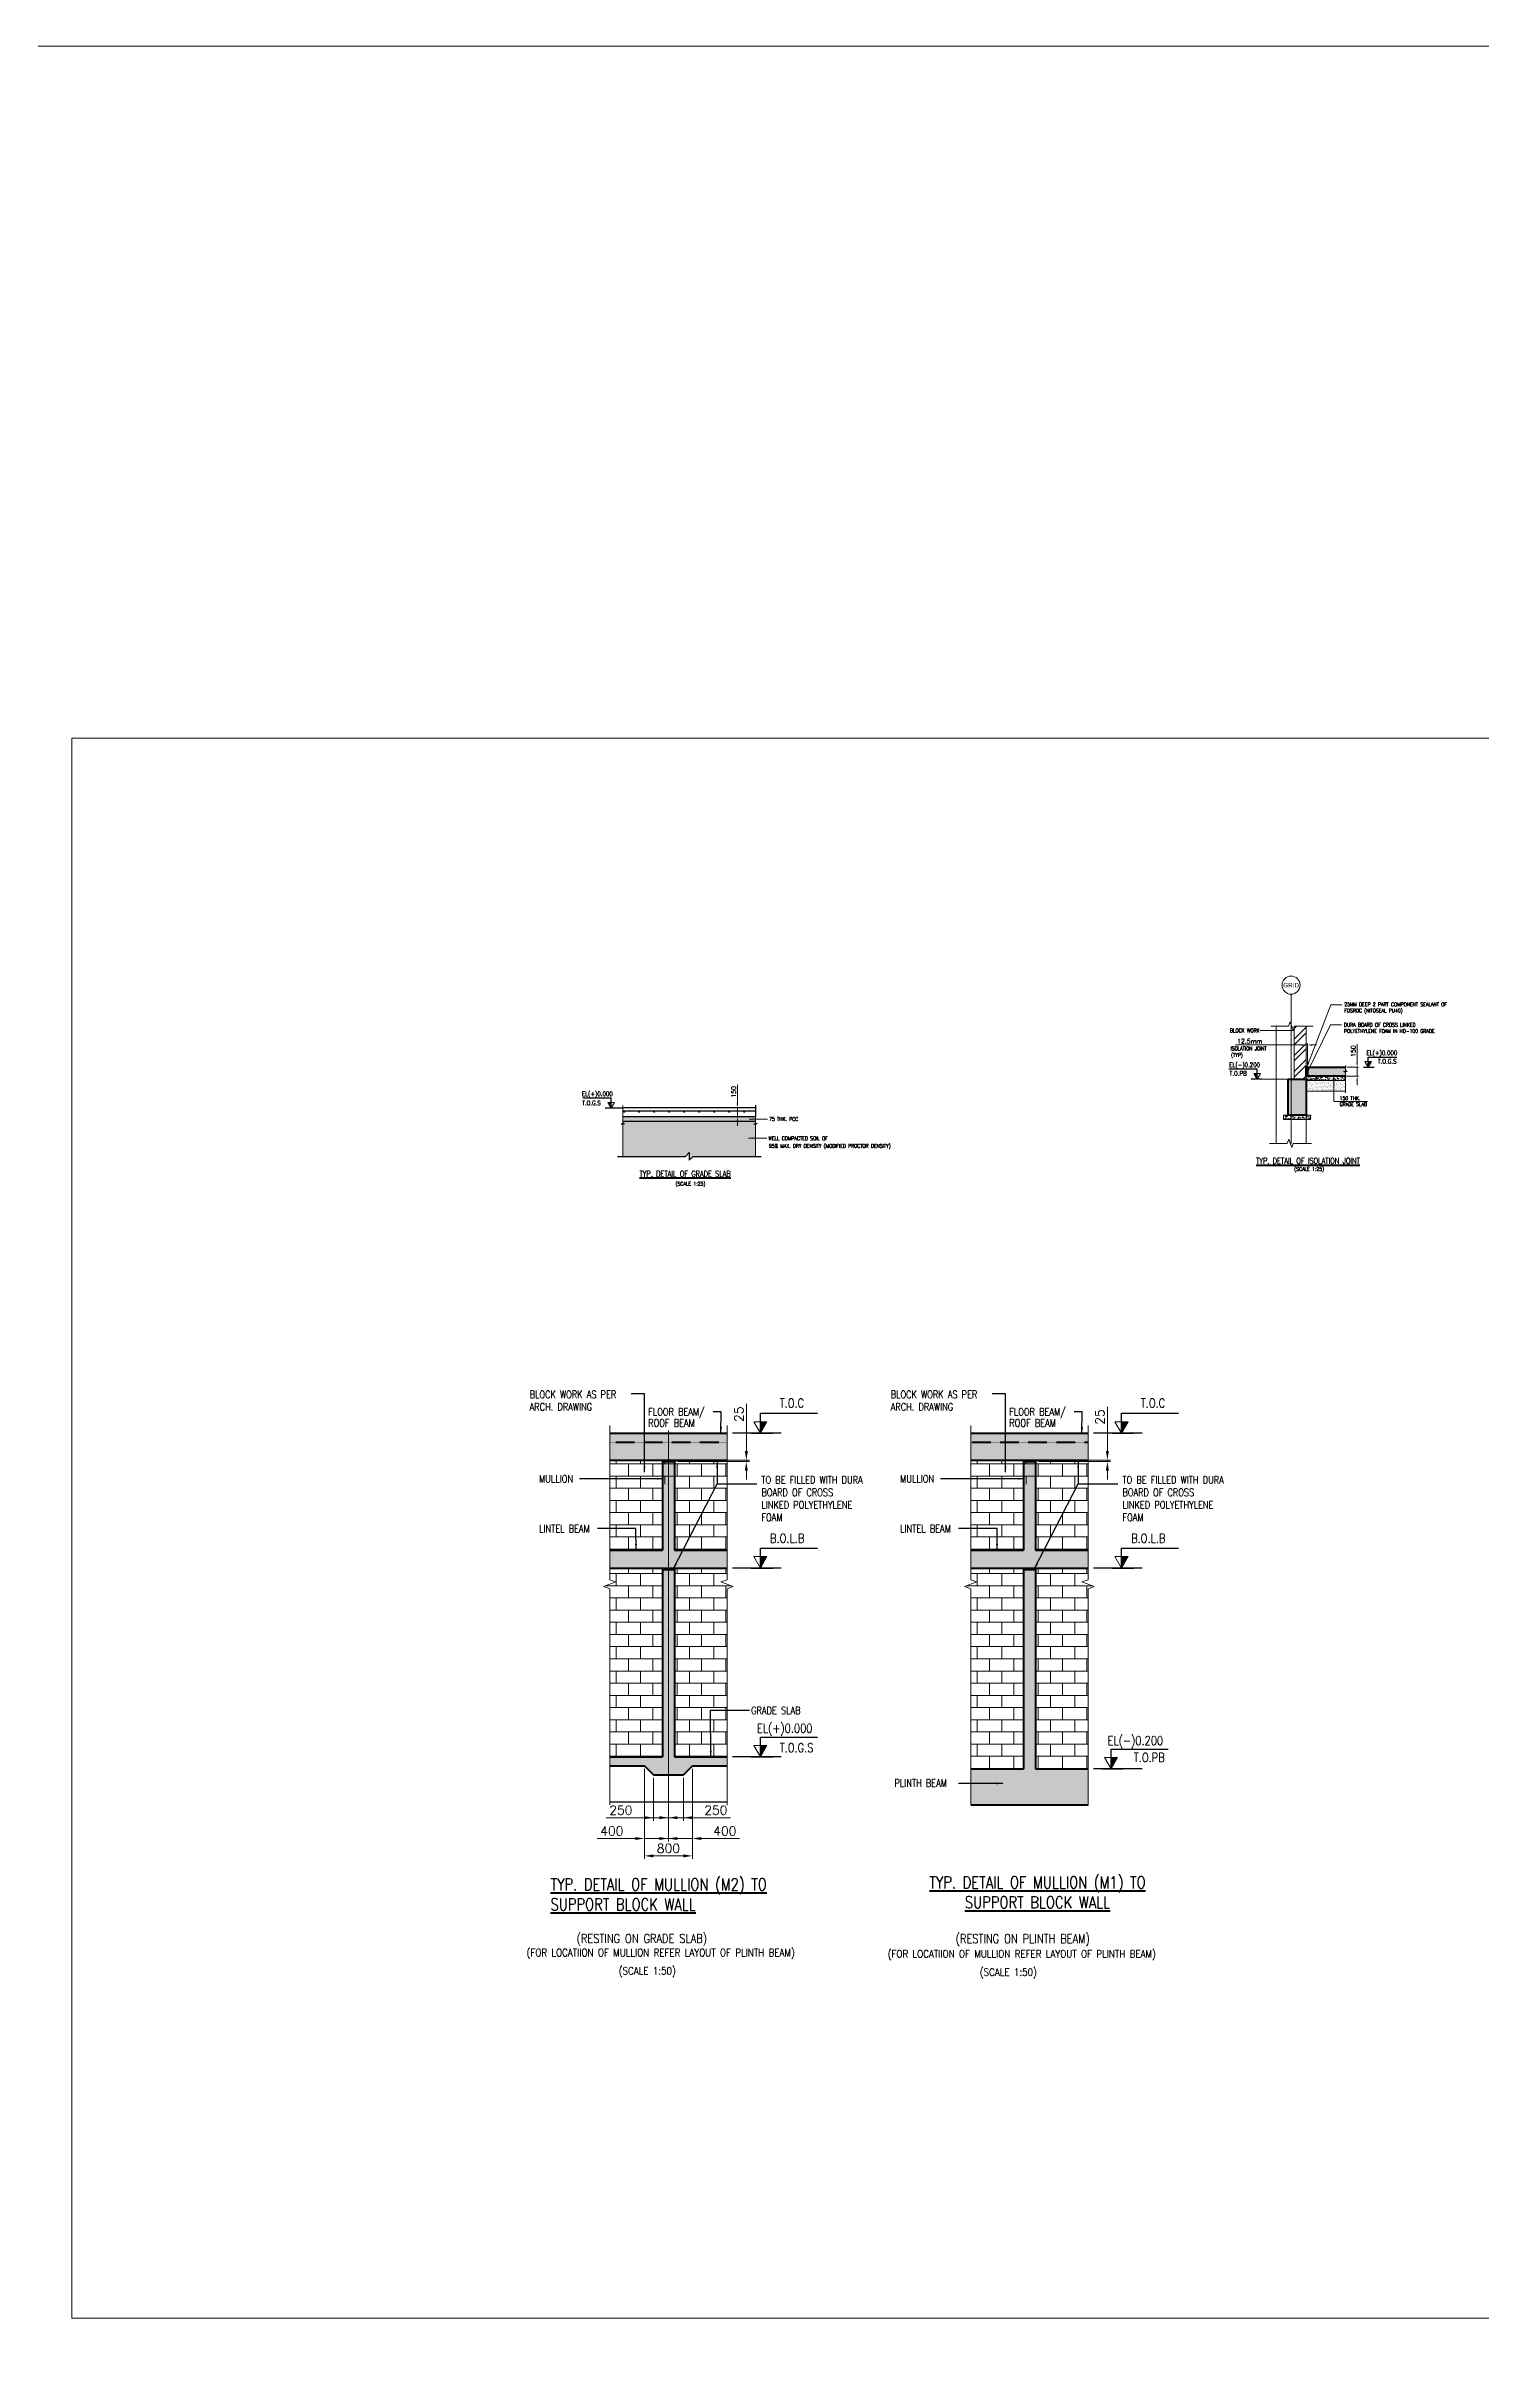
# Model space of a CAD drawing. Header units: millimetres. Extents: x 354711 to 502043, y 26539 to 98876.
# Drawn here: x 447135 to 471053, y 60269 to 98876 of the extents above; entities that cross this region are included whole.
import ezdxf
from ezdxf.enums import TextEntityAlignment as Align

# ---------------------------------------------------------------- set-up
doc = ezdxf.new("R2010")
doc.units = ezdxf.units.MM
doc.header["$LTSCALE"] = 15
for name, pattern in [('CENTER', [2, 1.25, -0.25, 0.25, -0.25]), ('CENTER2', [1.125, 0.75, -0.125, 0.125, -0.125]), ('HIDDEN', [0.375, 0.25, -0.125])]:
    doc.linetypes.add(name, pattern=pattern)
for name, color, linetype in [('2C', 1, 'Continuous'), ('A-Wall Hatch', 8, 'Continuous'), ('Beam', 1, 'Continuous'), ('HATCH', 8, 'Continuous'), ('S-ANNO-TEXT-T250', 3, 'Continuous'), ('S-CON1', 8, 'Continuous'), ('STSE-LSSL-LINE-CONT-N', 1, 'Continuous')]:
    doc.layers.add(name, color=color, linetype=linetype)
for name, color, linetype, lineweight in [('4C', 2, 'Continuous', 0), ('A_HATCH', 8, 'Continuous', 15), ('PG-Anno-Text', 3, 'Continuous', 30), ('S-ANNO-TEXT-T300', 3, 'Continuous', 30), ('S-ANNO-TEXT-T400', 4, 'Continuous', 40), ('S-COLS-PATT-OVER', 252, 'Continuous', 5), ('S-Elev-04CL', 4, 'Continuous', 30), ('S-GRID', 8, 'CENTER', 9), ('S-GRID-DIMS', 9, 'Continuous', 18), ('S-GRID-LINE', 1, 'CENTER2', 18), ('S-PLAN-CON2', 1, 'Continuous', 20), ('S-SEC-CON2', 1, 'Continuous', 20), ('S-SECT-CON2', 1, 'Continuous', 20), ('S-SECT-CON4', 4, 'Continuous', 40), ('S-SLAB-CON4', 4, 'Continuous', 40), ('S_DIM', 1, 'Continuous', 20), ('S_GRID CIRCLE', 1, 'Continuous', 20), ('S_GRID TEXT', 3, 'Continuous', 30), ('S_SOLID HATCH', 253, 'Continuous', 15)]:
    doc.layers.add(name, color=color, linetype=linetype, lineweight=lineweight)
doc.styles.add('ARIAL', font='arial.ttf')
doc.styles.add('PG-TEXT-04', font='simplex.shx', dxfattribs={"height": 6})
doc.styles.add('Romans', font='simplex.shx')
doc.dimstyles.new('MRF_50', dxfattribs={"dimscale": 50, "dimtxt": 3, "dimasz": 3, "dimexe": 1, "dimexo": 1, "dimgap": 1, "dimtad": 1, "dimdec": 0, "dimzin": 1, "dimdsep": 46, "dimtxsty": 'Romans', "dimcen": -3, "dimdle": 1, "dimclrd": 256, "dimclre": 256, "dimclrt": 3, "dimadec": 0, "dimazin": 0, "dimtfac": 1, "dimtdec": 0, "dimtmove": 0, "dimatfit": 3, "dimfxl": 1, "dimtvp": 2, "dimtolj": 1, "dimtzin": 0, "dimlwd": -1, "dimlwe": -1, "dimarcsym": 0})
doc.dimstyles.new('S-DIMS-100', dxfattribs={"dimscale": 100, "dimtxt": 2.5, "dimasz": 2, "dimexe": 1.5, "dimexo": 1.5, "dimgap": 1, "dimtad": 1, "dimdec": 0, "dimzin": 1, "dimdsep": 46, "dimtxsty": 'Romans', "dimblk": 'OBLIQUE', "dimcen": 2, "dimdle": 1, "dimclrd": 1, "dimclre": 1, "dimclrt": 3, "dimadec": 0, "dimazin": 0, "dimtfac": 1, "dimtdec": 0, "dimtix": 1, "dimtmove": 2, "dimatfit": 3, "dimfxl": 1, "dimtvp": 2, "dimtolj": 1, "dimtzin": 0, "dimarcsym": 0})

# ---------------------------------------------------------------- blocks, each defined once
blk = doc.blocks.new('el1')
at = {"color": 1}
for p, q in [((0, 0), (0, 132)), ((0, 132), (381, 132))]:
    blk.add_line(p, q, dxfattribs=at)
at = {"layer": '2C'}
blk.add_line((-62, 0), (82, 0), dxfattribs=at)
at = {"layer": '4C'}
for p, q in [((0, 0), (-44, 76)), ((-44, 76), (44, 76)), ((0, 0), (44, 76))]:
    blk.add_line(p, q, dxfattribs=at)
at = {"layer": '4C', "ltscale": 0.8}
blk.add_solid([(0, 0), (0, 76), (44, 76)], dxfattribs=at)
blk = doc.blocks.new('*D20')
at = {"layer": 'S_DIM', "transparency": 16777216}
for p, q in [((458659, 81250), (458659, 81557)), ((458938, 81175), (458634, 81175)), ((458659, 81024), (458659, 81175)), ((458938, 81024), (458634, 81024)), ((458659, 80949), (458659, 80874))]:
    blk.add_line(p, q, dxfattribs=at)
for points in [[(458646, 81250), (458671, 81250), (458659, 81175)], [(458646, 80949), (458671, 80949), (458659, 81024)]]:
    blk.add_solid(points, dxfattribs=at)
at = {"layer": 'S_DIM', "color": 3, "transparency": 16777216, "insert": (458596, 81441), "char_height": 75, "attachment_point": 5, "rotation": 90, "style": 'Romans'}
blk.add_mtext('\\A1;150', dxfattribs=at)
blk = doc.blocks.new('_Oblique')
at = {"color": 0, "linetype": 'ByBlock', "lineweight": -2}
blk.add_line((-0.5, -0.5), (0.5, 0.5), dxfattribs=at)
blk = doc.blocks.new('*D22')
at = {"layer": 'S_DIM', "transparency": 16777216}
for p, q in [((458808, 75452), (458808, 76239)), ((458395, 75302), (458858, 75302)), ((458808, 75277), (458808, 75302)), ((457658, 75277), (458858, 75277)), ((458808, 75127), (458808, 74977))]:
    blk.add_line(p, q, dxfattribs=at)
for points in [[(458783, 75452), (458833, 75452), (458808, 75302)], [(458783, 75127), (458833, 75127), (458808, 75277)]]:
    blk.add_solid(points, dxfattribs=at)
at = {"layer": 'S_DIM', "color": 3, "transparency": 16777216, "insert": (458683, 76068), "char_height": 150, "attachment_point": 5, "rotation": 90, "style": 'Romans'}
blk.add_mtext('\\A1;25', dxfattribs=at)
blk = doc.blocks.new('*D257')
at = {"layer": 'S_DIM', "transparency": 16777216}
for p, q in [((457108, 70152), (457108, 68653)), ((457908, 70152), (457908, 68653)), ((457258, 68703), (457758, 68703))]:
    blk.add_line(p, q, dxfattribs=at)
for points in [[(457258, 68728), (457258, 68678), (457108, 68703)], [(457758, 68728), (457758, 68678), (457908, 68703)]]:
    blk.add_solid(points, dxfattribs=at)
at = {"layer": 'S_DIM', "color": 3, "transparency": 16777216, "insert": (457508, 68828), "char_height": 150, "attachment_point": 5, "style": 'Romans'}
blk.add_mtext('\\A1;800', dxfattribs=at)
blk = doc.blocks.new('*D260')
at = {"layer": 'S_DIM', "transparency": 16777216}
for p, q in [((457258, 70002), (457258, 69290)), ((457508, 70002), (457508, 69290)), ((457108, 69340), (456472, 69340)), ((457508, 69340), (457258, 69340)), ((457658, 69340), (457808, 69340))]:
    blk.add_line(p, q, dxfattribs=at)
for points in [[(457108, 69365), (457108, 69315), (457258, 69340)], [(457658, 69365), (457658, 69315), (457508, 69340)]]:
    blk.add_solid(points, dxfattribs=at)
at = {"layer": 'S_DIM', "color": 3, "transparency": 16777216, "insert": (456715, 69465), "char_height": 150, "attachment_point": 5, "style": 'Romans'}
blk.add_mtext('\\A1;250', dxfattribs=at)
blk = doc.blocks.new('*D261')
at = {"layer": 'S_DIM', "transparency": 16777216}
for p, q in [((457108, 70152), (457108, 68943)), ((457508, 70002), (457508, 68943)), ((456958, 68993), (456322, 68993)), ((457508, 68993), (457108, 68993)), ((457658, 68993), (457808, 68993))]:
    blk.add_line(p, q, dxfattribs=at)
for points in [[(456958, 69018), (456958, 68968), (457108, 68993)], [(457658, 69018), (457658, 68968), (457508, 68993)]]:
    blk.add_solid(points, dxfattribs=at)
at = {"layer": 'S_DIM', "color": 3, "transparency": 16777216, "insert": (456565, 69118), "char_height": 150, "attachment_point": 5, "style": 'Romans'}
blk.add_mtext('\\A1;400', dxfattribs=at)
blk = doc.blocks.new('*D258')
at = {"layer": 'S_DIM', "transparency": 16777216}
for p, q in [((457508, 70002), (457508, 69290)), ((457758, 70002), (457758, 69290)), ((457358, 69340), (457208, 69340)), ((457508, 69340), (457758, 69340)), ((457908, 69340), (458543, 69340))]:
    blk.add_line(p, q, dxfattribs=at)
for points in [[(457358, 69365), (457358, 69315), (457508, 69340)], [(457908, 69365), (457908, 69315), (457758, 69340)]]:
    blk.add_solid(points, dxfattribs=at)
at = {"layer": 'S_DIM', "color": 3, "transparency": 16777216, "insert": (458300, 69465), "char_height": 150, "attachment_point": 5, "style": 'Romans'}
blk.add_mtext('\\A1;250', dxfattribs=at)
blk = doc.blocks.new('*D259')
at = {"layer": 'S_DIM', "transparency": 16777216}
for p, q in [((457508, 70002), (457508, 68943)), ((457908, 70152), (457908, 68943)), ((457358, 68993), (457208, 68993)), ((457508, 68993), (457908, 68993)), ((458058, 68993), (458693, 68993))]:
    blk.add_line(p, q, dxfattribs=at)
for points in [[(457358, 69018), (457358, 68968), (457508, 68993)], [(458058, 69018), (458058, 68968), (457908, 68993)]]:
    blk.add_solid(points, dxfattribs=at)
at = {"layer": 'S_DIM', "color": 3, "transparency": 16777216, "insert": (458450, 69118), "char_height": 150, "attachment_point": 5, "style": 'Romans'}
blk.add_mtext('\\A1;400', dxfattribs=at)
blk = doc.blocks.new('*D262')
at = {"layer": 'S_DIM', "transparency": 16777216}
for p, q in [((468992, 81931), (468992, 82238)), ((468821, 81856), (469017, 81856)), ((468992, 81706), (468992, 81856)), ((468805, 81706), (469017, 81706)), ((468992, 81631), (468992, 81556))]:
    blk.add_line(p, q, dxfattribs=at)
for points in [[(468979, 81931), (469004, 81931), (468992, 81856)], [(468979, 81631), (469004, 81631), (468992, 81706)]]:
    blk.add_solid(points, dxfattribs=at)
at = {"layer": 'S_DIM', "color": 3, "transparency": 16777216, "insert": (468929, 82122), "char_height": 75, "attachment_point": 5, "rotation": 90, "style": 'Romans'}
blk.add_mtext('\\A1;150', dxfattribs=at)
blk = doc.blocks.new('*D263')
at = {"layer": 'S_DIM', "transparency": 16777216}
for p, q in [((468141, 81881), (468141, 82249)), ((468167, 81881), (468167, 82249)), ((468066, 82224), (466962, 82224)), ((468167, 82224), (468141, 82224)), ((468242, 82224), (468317, 82224))]:
    blk.add_line(p, q, dxfattribs=at)
for points in [[(468066, 82237), (468066, 82212), (468141, 82224)], [(468242, 82237), (468242, 82212), (468167, 82224)]]:
    blk.add_solid(points, dxfattribs=at)
at = {"layer": 'S_DIM', "color": 3, "transparency": 16777216, "insert": (467201, 82287), "char_height": 75, "attachment_point": 5, "style": 'Romans'}
blk.add_mtext('\\A1;12.5mm', dxfattribs=at)
blk = doc.blocks.new('*D264')
at = {"layer": 'S_DIM', "transparency": 16777216}
for p, q in [((464828, 75452), (464828, 76191)), ((464416, 75302), (464878, 75302)), ((464828, 75277), (464828, 75302)), ((463678, 75277), (464878, 75277)), ((464828, 75127), (464828, 74977))]:
    blk.add_line(p, q, dxfattribs=at)
for points in [[(464803, 75452), (464853, 75452), (464828, 75302)], [(464803, 75127), (464853, 75127), (464828, 75277)]]:
    blk.add_solid(points, dxfattribs=at)
at = {"layer": 'S_DIM', "color": 3, "transparency": 16777216, "insert": (464703, 76020), "char_height": 150, "attachment_point": 5, "rotation": 90, "style": 'Romans'}
blk.add_mtext('\\A1;25', dxfattribs=at)

msp = doc.modelspace()

# ---------------------------------------------------------------- hatches: boundary and pattern name
at = {"layer": 'A_HATCH'}
h = msp.add_hatch(dxfattribs=at)
h.set_pattern_fill('AR-SAND', color=256, scale=25, style=0)
h.set_pattern_definition([(37.5, (419008.574, 276264.164), (-1.574834, 48.170594), [0, -38, 0, -42.5, 0, -40.625]), (7.5, (419008.574, 276264.164), (44.244418, 70.553652), [0, -20.5, 0, -34.25, 0, -13.125]), (327.5, (418977.824, 276264.164), (77.8535465, 0.141476), [0, -12.5, 0, -45, 0, -58.75]), (317.5, (418977.824, 276264.164), (75.153165, 21.94189), [0, -6.25, 0, -29.5, 0, -33.75])])
h.paths.add_polyline_path([(468796.7, 81630.6), (468795.6, 81456), (468140.7, 81456), (468141.7, 81630.6)])
h = msp.add_hatch(dxfattribs=at)
h.set_pattern_fill('AR-SAND', color=256, scale=25, style=0)
h.set_pattern_definition([(37.5, (408215.015, 275430.518), (-1.574834, 48.170594), [0, -38, 0, -42.5, 0, -40.625]), (7.5, (408215.015, 275430.52), (44.244418, 70.553652), [0, -20.5, 0, -34.25, 0, -13.125]), (327.5, (408184.265, 275430.518), (77.8535465, 0.141476), [0, -12.5, 0, -45, 0, -58.75]), (317.5, (408184.265, 275430.52), (75.153165, 21.94189), [0, -6.25, 0, -29.5, 0, -33.75])])
h.paths.add_polyline_path([(457919.4, 80366.5), (458963, 80366.5), (458963, 80949.3), (456748.8, 80949.3), (456748.8, 80366.5), (457792.4, 80366.5), (457855.9, 80430), (457855.9, 80303)])
at = {"layer": 'HATCH', "ltscale": 500}
for points in [[(456780.6, 81110.4, -1), (456765.6, 81110.4, -1)], [(457030.6, 81110.4, -1), (457015.6, 81110.4, -1)], [(457280.6, 81110.4, -1), (457265.6, 81110.4, -1)], [(457530.6, 81110.4, -1), (457515.6, 81110.4, -1)], [(457780.6, 81110.4, -1), (457765.6, 81110.4, -1)], [(458030.6, 81110.4, -1), (458015.6, 81110.4, -1)], [(458280.6, 81110.4, -1), (458265.6, 81110.4, -1)], [(458530.6, 81110.4, -1), (458515.6, 81110.4, -1)], [(458780.6, 81110.4, -1), (458765.6, 81110.4, -1)]]:
    msp.add_hatch(color=256, dxfattribs=at).paths.add_polyline_path(points)
at = {"layer": 'S-COLS-PATT-OVER'}
h = msp.add_hatch(dxfattribs=at)
h.set_pattern_fill('AR-B816', color=256, style=0)
h.set_pattern_definition([(0, (398929.6, 57764.89), (0, 203.2), []), (90, (398929.6, 57764.89), (-203.2, 203.2), [203.2, -203.2])])
h.paths.add_polyline_path([(457407.5, 73502.2), (456529.5, 73502.2), (456529.5, 73308.3), (456632.5, 73270.8), (456426.5, 73195.8), (456529.5, 73158.3), (456529.5, 70352.2), (457407.5, 70352.2)])
h.paths.add_polyline_path([(458485.5, 73158.3), (458588.6, 73195.8), (458382.5, 73270.8), (458485.5, 73308.3), (458485.5, 73502.2), (457607.5, 73502.2), (457607.5, 70352.2), (458485.5, 70352.2)])
h.paths.add_polyline_path([(458485.5, 75302.2), (456529.5, 75302.2), (456529.5, 73802.2), (457407.5, 73802.2), (457407.5, 74902.2), (457607.5, 74902.2), (457607.5, 73802.2), (458485.5, 73802.2)])
h.paths.add_polyline_path([(458142, 74698.4), (457954.5, 74698.4)], flags=16)
h = msp.add_hatch(dxfattribs=at)
h.set_pattern_fill('AR-B816', color=256, style=0)
h.set_pattern_definition([(0, (404949.96, 57764.89), (0, 203.2), []), (90, (404949.96, 57764.89), (-203.2, 203.2), [203.2, -203.2])])
h.paths.add_polyline_path([(463427.9, 73502.2), (462549.9, 73502.2), (462549.9, 73308.3), (462652.9, 73270.8), (462446.8, 73195.8), (462549.9, 73158.3), (462549.9, 70152.2), (463427.9, 70152.2)])
h.paths.add_polyline_path([(464505.9, 73158.3), (464608.9, 73195.8), (464402.9, 73270.8), (464505.9, 73308.3), (464505.9, 73502.2), (463627.9, 73502.2), (463627.9, 70152.2), (464505.9, 70152.2)])
h.paths.add_polyline_path([(464505.9, 75302.2), (462549.9, 75302.2), (462549.9, 73802.2), (463427.9, 73802.2), (463427.9, 74902.2), (463627.9, 74902.2), (463627.9, 73802.2), (464505.9, 73802.2)])
h.paths.add_polyline_path([(464162.4, 74698.4), (463974.9, 74698.4)], flags=16)
at = {"layer": 'S_SOLID HATCH'}
h = msp.add_hatch(dxfattribs=at)
h.set_pattern_fill('ANSI32', color=256, scale=20)
h.set_pattern_definition([(45, (100, -0.4), (-134.70384, 134.70384), []), (45, (189.8, -0.4), (-134.70384, 134.70384), [])])
h.paths.add_polyline_path([(468141.2, 82538.3), (467941.2, 82538.3), (467941.2, 81655.6), (468141.2, 81655.6)])
h = msp.add_hatch(color=256, dxfattribs=at)
h.dxf.hatch_style = 1
h.paths.add_polyline_path([(468141.2, 81855.6), (468166.2, 81855.6), (468166.2, 81830.6), (468141.2, 81830.6)])
h = msp.add_hatch(color=256, dxfattribs=at)
h.dxf.hatch_style = 1
h.paths.add_polyline_path([(468166.7, 81855.6), (468166.7, 81830.5), (468166.7, 81705.6)], flags=17)
h.paths.add_polyline_path([(468166.7, 81855.6), (468166.7, 81705.6)], flags=17)
h.paths.add_polyline_path([(468796.2, 81799.8), (468796.2, 81855.6), (468166.7, 81855.6), (468166.7, 81705.6), (468796.2, 81705.6), (468796.2, 81765.2), (468766.2, 81782.5), (468826.2, 81782.5)])
h = msp.add_hatch(color=256, dxfattribs=at)
h.dxf.hatch_style = 1
h.paths.add_polyline_path([(468091.1, 81656), (467841.2, 81656), (467841.2, 81056), (468091.1, 81056)])
h.paths.add_polyline_path([(468141.2, 81656), (468091.1, 81656), (468091.1, 81056), (468141.2, 81056)])
h = msp.add_hatch(dxfattribs=at)
h.set_pattern_fill('AR-CONC', color=256, scale=0.5)
h.set_pattern_definition([(50, (25237.246, 48139.3), (91.092334, -7.969543), [9.525, -104.775]), (355, (25237.25, 48139.3), (-17.62171, 95.528423), [7.62, -83.820292]), (100.451445, (25244.84, 48138.64), (73.470624, 87.558876), [8.095004, -89.045122]), (46.1842, (25237.25, 48164.7), (135.53952, -21.021164), [14.2875, -157.1625]), (96.635558, (25248.54, 48162.95), (118.702067, 123.713062), [12.14251, -133.567804]), (351.18415, (25237.25, 48164.7), (118.702067, 123.713062), [11.429984, -125.729866]), (21, (25249.946, 48158.35), (75.807196, -51.132599), [9.525, -104.775]), (326, (25249.95, 48158.35), (30.901014, 92.093983), [7.62, -83.82]), (71.451445, (25256.26, 48154.09), (106.70821, 40.961384), [8.095004, -89.044969]), (37.5, (25237.246, 48139.302), (1.5443016, 42.2775194), [0, -82.804, 0, -85.09, 0, -84.1375]), (7.5, (25237.246, 48139.3), (33.4098313, 50.0902874), [0, -48.514, 0, -80.899, 0, -32.0675]), (327.5, (25208.925, 48139.302), (67.7952976, -2.864372), [0, -31.75, 0, -99.06, 0, -131.445]), (317.5, (25196.225, 48139.3), (74.064591, 12.7132455), [0, -41.275, 0, -65.786, 0, -93.345])])
h.paths.add_polyline_path([(468796.2, 81705.6), (468140.3, 81705.8), (468140.3, 81630.8), (468796.2, 81630.6)])
h = msp.add_hatch(dxfattribs=at)
h.set_pattern_fill('ANSI31', color=256)
h.set_pattern_definition([(45, (-45608, -3745.53), (-2.24506403, 2.24506403), [])])
h.paths.add_polyline_path([(468141.2, 81830.6), (468166.2, 81830.6), (468166.4, 81705.5), (468141.4, 81705.5)])
h = msp.add_hatch(dxfattribs=at)
h.set_pattern_fill('AR-CONC', color=256, scale=0.5)
h.set_pattern_definition([(50, (0, -344.3), (91.092334, -7.969543), [9.525, -104.775]), (355, (0, -344.3), (-17.62171, 95.528423), [7.62, -83.820292]), (100.451445, (7.59, -344.96), (73.470624, 87.558876), [8.095004, -89.045122]), (46.1842, (0, -318.9), (135.53952, -21.021164), [14.2875, -157.1625]), (96.635558, (11.3, -320.65), (118.702067, 123.713062), [12.14251, -133.567804]), (351.18415, (0, -318.9), (118.702067, 123.713062), [11.429984, -125.729866]), (21, (12.7, -325.25), (75.807196, -51.132599), [9.525, -104.775]), (326, (12.7, -325.25), (30.901014, 92.093983), [7.62, -83.82]), (71.451445, (19.02, -329.51), (106.70821, 40.961384), [8.095004, -89.044969]), (37.5, (0, -344.3), (1.5443016, 42.2775194), [0, -82.804, 0, -85.09, 0, -84.1375]), (7.5, (0, -344.3), (33.4098313, 50.0902874), [0, -48.514, 0, -80.899, 0, -32.0675]), (327.5, (-28.32, -344.3), (67.7952976, -2.864372), [0, -31.75, 0, -99.06, 0, -131.445]), (317.5, (-41.02, -344.3), (74.064591, 12.7132455), [0, -41.275, 0, -65.786, 0, -93.345])])
h.paths.add_polyline_path([(458963, 80949.3), (458963, 81024.3), (456748.8, 81024.3), (456748.8, 80949.3)])
h = msp.add_hatch(dxfattribs=at)
h.set_pattern_fill('AR-CONC', color=256, scale=0.5)
h.set_pattern_definition([(50, (24657.27, 47489.695), (91.092334, -7.969543), [9.525, -104.775]), (355, (24657.27, 47489.695), (-17.62171, 95.528423), [7.62, -83.820292]), (100.451445, (24664.86, 47489.03), (73.470624, 87.558876), [8.095004, -89.045122]), (46.1842, (24657.27, 47515.1), (135.53952, -21.021164), [14.2875, -157.1625]), (96.635558, (24668.57, 47513.34), (118.702067, 123.713062), [12.14251, -133.567804]), (351.18415, (24657.27, 47515.1), (118.702067, 123.713062), [11.429984, -125.729866]), (21, (24669.97, 47508.745), (75.807196, -51.132599), [9.525, -104.775]), (326, (24669.97, 47508.745), (30.901014, 92.093983), [7.62, -83.82]), (71.451445, (24676.29, 47504.48), (106.70821, 40.961384), [8.095004, -89.044969]), (37.5, (24657.27, 47489.695), (1.5443016, 42.2775194), [0, -82.804, 0, -85.09, 0, -84.1375]), (7.5, (24657.27, 47489.695), (33.4098313, 50.0902874), [0, -48.514, 0, -80.899, 0, -32.0675]), (327.5, (24628.95, 47489.695), (67.7952976, -2.864372), [0, -31.75, 0, -99.06, 0, -131.445]), (317.5, (24616.25, 47489.695), (74.064591, 12.7132455), [0, -41.275, 0, -65.786, 0, -93.345])])
h.paths.add_polyline_path([(468216.2, 81056), (467766.2, 81056), (467766.2, 80981), (468216.2, 80981)])
h = msp.add_hatch(color=256, dxfattribs=at)
h.dxf.hatch_style = 1
h.paths.add_polyline_path([(458485.5, 75602.2), (456529.5, 75602.2), (456529.5, 75302.2), (458485.5, 75302.2)])
h.paths.add_polyline_path([(458485.5, 75752.2), (456529.5, 75752.2), (456529.5, 75602.2), (458485.5, 75602.2)])
h = msp.add_hatch(color=256, dxfattribs=at)
h.dxf.hatch_style = 1
h.paths.add_polyline_path([(464505.9, 75602.2), (462549.9, 75602.2), (462549.9, 75302.2), (464505.9, 75302.2)])
h.paths.add_polyline_path([(464505.9, 75752.2), (462549.9, 75752.2), (462549.9, 75602.2), (464505.9, 75602.2)])
h = msp.add_hatch(color=256, dxfattribs=at)
h.dxf.hatch_style = 1
h.paths.add_polyline_path([(456529.5, 73502.2), (458485.5, 73502.2), (458485.5, 73802.2), (457607.5, 73802.2), (457607.5, 75277.2), (457407.5, 75277.2), (457407.5, 73802.2), (456529.5, 73802.2)])
h.paths.add_polyline_path([(457607.5, 73477.2), (457407.5, 73477.2), (457408, 70352.2), (456529.5, 70352.2), (456529.5, 70202.2), (458485.5, 70202.2), (458485.5, 70352.2), (457607.5, 70352.2)])
h = msp.add_hatch(color=256, dxfattribs=at)
h.dxf.hatch_style = 1
h.paths.add_polyline_path([(463627.9, 73477.2), (463427.9, 73477.2), (463427.9, 70152.2), (463627.9, 70152.2)])
h.paths.add_polyline_path([(462549.9, 73502.2), (464505.9, 73502.2), (464505.9, 73802.2), (463627.9, 73802.2), (463627.9, 75277.2), (463427.9, 75277.2), (463427.9, 73802.2), (462549.9, 73802.2)])
h = msp.add_hatch(color=256, dxfattribs=at)
h.dxf.hatch_style = 1
h.paths.add_polyline_path([(457907.5, 70202.2), (457107.5, 70202.2), (457257.5, 70052.2), (457757.5, 70052.2)])
h = msp.add_hatch(color=256, dxfattribs=at)
h.dxf.hatch_style = 1
h.paths.add_polyline_path([(464505.9, 70152.2), (462549.9, 70152.2), (462549.9, 69552.2), (464505.9, 69552.2)])

# ---------------------------------------------------------------- linework, layer by layer
at = {"layer": 'A-Wall Hatch', "color": 8}
msp.add_line((456529.5, 69602.2), (458485.5, 69602.2), dxfattribs=at)
at = {"layer": 'Beam', "color": 8}
msp.add_line((458963, 81222.9), (458963, 81024.3), dxfattribs=at)
at = {"layer": 'Beam'}
for points in [[(458963, 81174.7), (456748.8, 81174.7)], [(458963, 81024.3), (456748.8, 81024.3)], [(458963, 80949.3), (456748.8, 80949.3)]]:
    msp.add_lwpolyline(points, dxfattribs=at)
at = {"layer": 'Beam', "color": 8}
msp.add_lwpolyline([(456659, 80366.5), (457792.4, 80366.5), (457855.9, 80430), (457855.9, 80303), (457919.4, 80366.5), (459052.8, 80366.5)], dxfattribs=at)
at = {"layer": 'S-CON1'}
for p, q in [((468896.2, 81855.6, -19508.6), (468894.4, 81855.6, -19508.6)), ((459388.7, 75752.3, -19508.6), (458575.9, 75752.3, -19508.6)), ((465409, 75752.3, -19508.6), (464596.2, 75752.3, -19508.6)), ((459388.7, 73502.3, -19508.6), (458575.9, 73502.3, -19508.6)), ((465409, 73502.3, -19508.6), (464596.2, 73502.3, -19508.6)), ((459388.7, 70352.3, -19508.6), (458575.9, 70352.3, -19508.6)), ((465409, 70152.3, -19508.6), (464596.2, 70152.3, -19508.6))]:
    msp.add_line(p, q, dxfattribs=at)
at = {"layer": 'S-Elev-04CL', "ltscale": 500}
msp.add_line((456748.8, 81124.7), (458963, 81124.7), dxfattribs=at)
for centre in [(456773.1, 81110.4), (457023.1, 81110.4), (457273.1, 81110.4), (457523.1, 81110.4), (457773.1, 81110.4), (458023.1, 81110.4), (458273.1, 81110.4), (458523.1, 81110.4), (458773.1, 81110.4)]:
    msp.add_circle(centre, 7.5, dxfattribs=at)
at = {"layer": 'S-GRID', "ltscale": 0.1}
msp.add_line((457507.5, 69951.8), (457507.5, 75803.4), dxfattribs=at)
at = {"layer": 'S-GRID-LINE'}
msp.add_line((467891.2, 80579.8, -19508.6), (467891.2, 83071.1, -19508.6), dxfattribs=at)
at = {"layer": 'S-PLAN-CON2'}
for points in [[(354711, 98876), (502043.4, 98876), (502043.4, 26538.8), (354711, 26538.8)], [(447561.9, 87339.2), (485545.3, 87339.2), (485545.3, 60992.7), (447561.9, 60992.7)]]:
    msp.add_lwpolyline(points, close=True, dxfattribs=at)
at = {"layer": 'S-PLAN-CON2', "linetype": 'Continuous'}
for points, elevation in [([(468256.8, 82538.7), (467950.4, 82538.7), (467925.4, 82470), (467875.4, 82607.4), (467850.4, 82538.7), (467555, 82538.7)], -19508.6), ([(468796.2, 81424.7), (468796.2, 81765.2), (468766.2, 81782.5), (468826.2, 81782.5), (468796.2, 81799.8), (468796.2, 81884.5)], 0), ([(468234, 80582.6), (467927.7, 80582.6), (467902.7, 80513.9), (467852.7, 80651.2), (467827.7, 80582.6), (467532.3, 80582.6)], -19508.6)]:
    msp.add_lwpolyline(points, dxfattribs=dict(at, elevation=elevation))
at = {"layer": 'S-PLAN-CON2', "elevation": -39017.2}
for points in [[(468140.2, 81655.6), (467941.2, 81655.6), (467941.2, 82538.3), (468141.2, 82538.3)], [(468141.2, 81855.6), (468166.7, 81855.5), (468166.7, 81830.5), (468141.2, 81830.6)]]:
    msp.add_lwpolyline(points, close=True, dxfattribs=at)
at = {"layer": 'S-PLAN-CON2', "linetype": 'Continuous'}
for points in [[(456748.8, 80366.5), (456748.8, 80891.9), (456718.8, 80909.2), (456778.8, 80909.2), (456748.8, 80926.5), (456748.8, 81216.7)], [(458963, 80366.5), (458963, 80891.9), (458933, 80909.2), (458993, 80909.2), (458963, 80926.6), (458963, 81216.7)]]:
    msp.add_lwpolyline(points, dxfattribs=at)
at = {"layer": 'S-SEC-CON2'}
for p, q in [((468141.2, 82538.7, -19508.6), (468140.2, 81655.6, -39017.2)), ((468796.2, 81630.6, -39017.2), (468141.2, 81630.6, -39017.2)), ((468141.2, 81456, -19508.6), (468141.2, 80579.8, -19508.6)), ((468796.2, 81456, -19508.6), (468141.2, 81456, -19508.6))]:
    msp.add_line(p, q, dxfattribs=at)
at = {"layer": 'S-SEC-CON2', "elevation": -19508.6}
msp.add_lwpolyline([(467766.2, 80981), (468216.2, 80981), (468216.2, 81056), (467766.2, 81056)], close=True, dxfattribs=at)
at = {"layer": 'S-SECT-CON2'}
for points in [[(456529.5, 69556.3), (456529.5, 73158.3), (456426.5, 73195.8), (456632.5, 73270.8), (456529.5, 73308.3), (456529.5, 75877)], [(458485.5, 69546.3), (458485.5, 73158.3), (458588.6, 73195.8), (458382.5, 73270.8), (458485.5, 73308.3), (458485.5, 75877)], [(462549.9, 69556.3), (462549.9, 73158.3), (462446.8, 73195.8), (462652.9, 73270.8), (462549.9, 73308.3), (462549.9, 75877)], [(464505.9, 69546.3), (464505.9, 73158.3), (464608.9, 73195.8), (464402.9, 73270.8), (464505.9, 73308.3), (464505.9, 75877)]]:
    msp.add_lwpolyline(points, dxfattribs=at)
at = {"layer": 'S-SECT-CON4', "color": 1, "linetype": 'HIDDEN'}
for p, q in [((456529.5, 75602.2), (458485.5, 75602.2)), ((462549.9, 75602.2), (464505.9, 75602.2))]:
    msp.add_line(p, q, dxfattribs=at)
at = {"layer": 'S-SLAB-CON4'}
for p, q in [((467841.2, 81056, -19508.6), (467841.2, 81656, -19508.6)), ((468141.2, 81656, -19508.6), (468141.2, 81056, -19508.6)), ((468796.2, 81705.6, -39017.2), (468166.7, 81705.6, -39017.2)), ((468141.2, 81056, -19508.6), (467841.2, 81056, -19508.6)), ((456529.5, 75752.2), (458485.5, 75752.2)), ((462549.9, 75752.2), (464505.9, 75752.2)), ((456529.5, 75302.2), (458485.5, 75302.2)), ((462549.9, 75302.2), (464505.9, 75302.2)), ((457407.5, 75277.2), (457607.5, 75277.2)), ((457407.5, 75277.2), (457407.5, 73802.2)), ((457607.5, 75277.2), (457607.5, 73802.2)), ((463427.9, 75277.2), (463627.9, 75277.2)), ((463427.9, 75277.2), (463427.9, 73802.2)), ((463627.9, 75277.2), (463627.9, 73802.2)), ((456529.5, 73802.2), (457407.5, 73802.2)), ((457607.5, 73802.2), (458485.5, 73802.2)), ((462549.9, 73802.2), (463427.9, 73802.2)), ((463627.9, 73802.2), (464505.9, 73802.2)), ((456529.5, 73502.2), (457407.5, 73502.2)), ((457407.5, 73502.2), (457607.5, 73502.2)), ((457407.5, 73477.2), (457407.5, 70352.2)), ((457407.5, 73477.2), (457607.5, 73477.2)), ((457607.5, 73502.2), (458485.5, 73502.2)), ((457607.5, 73477.2), (457607.5, 70352.2)), ((462549.9, 73502.2), (463427.9, 73502.2)), ((463427.9, 73502.2), (463627.9, 73502.2)), ((463427.9, 73477.2), (463427.9, 70152.2)), ((463427.9, 73477.2), (463627.9, 73477.2)), ((463627.9, 73502.2), (464505.9, 73502.2)), ((463627.9, 73477.2), (463627.9, 70152.2)), ((456529.5, 70352.2), (457407.5, 70352.2)), ((457607.5, 70352.2), (458485.5, 70352.2)), ((456529.5, 70202.2), (457107.5, 70202.2)), ((457107.5, 70202.2), (457257.5, 70052.2)), ((457257.5, 70052.2), (457757.5, 70052.2)), ((457757.5, 70052.2), (457907.5, 70202.2)), ((457907.5, 70202.2), (458485.5, 70202.2)), ((462549.9, 70152.2), (463427.9, 70152.2)), ((463627.9, 70152.2), (464505.9, 70152.2)), ((462549.9, 69552.2), (464505.9, 69552.2))]:
    msp.add_line(p, q, dxfattribs=at)
for points, elevation in [([(468141.2, 81855.6), (468796.2, 81855.6)], -39017.2), ([(467841.2, 81656), (468141.2, 81656)], -19508.6)]:
    msp.add_lwpolyline(points, dxfattribs=dict(at, elevation=elevation))
at = {"layer": 'S-SLAB-CON4', "elevation": -39017.2}
msp.add_lwpolyline([(468141.2, 81855.6), (468166.7, 81855.5), (468166.7, 81705.6), (468141.2, 81705.6)], close=True, dxfattribs=at)
at = {"layer": 'S_DIM'}
for p, q in [((467641.2, 82538.7, -19508.6), (467641.2, 80582.6, -19508.6)), ((467841.2, 81656, -19508.6), (467409.5, 81656, -19508.6)), ((457407.5, 70352.2), (456529.5, 70352.2))]:
    msp.add_line(p, q, dxfattribs=at)
at = {"layer": 'S_GRID CIRCLE'}
msp.add_circle((467891.2, 83221.9, -19508.6), 150.8, dxfattribs=at)
at = {"layer": 'STSE-LSSL-LINE-CONT-N'}
msp.add_line((456748.8, 81172.7), (456528.3, 81172.7), dxfattribs=at)

# ---------------------------------------------------------------- block references
for p, xscale, yscale, zscale in [((469176.4, 81856, 0), 1.25, 1.25, 1.25), ((467327.2, 81656, -19508.6), -1.25, 1.25, 1.25), ((456555.1, 81172.7), -1.25, 1.25, 1.25), ((459041.9, 75752.3, -19508.6), 2.5, 2.5, 2.5), ((465062.3, 75752.3, -19508.6), 2.5, 2.5, 2.5), ((459041.9, 73502.3, -19508.6), 2.5, 2.5, 2.5), ((465062.3, 73502.3, -19508.6), 2.5, 2.5, 2.5), ((459041.9, 70352.3, -19508.6), 2.5, 2.5, 2.5), ((464888.9, 70152.3, -19508.6), 2.5, 2.5, 2.5)]:
    msp.add_blockref('el1', p, dxfattribs=dict(xscale=xscale, yscale=yscale, zscale=zscale))

# ---------------------------------------------------------------- texts
at = {"layer": 'PG-Anno-Text', "style": 'Romans', "width": 0.8}
for s, p in [('MULLION', (455352.6, 74927.9)), ('MULLION', (461373, 74927.9)), ('LINTEL BEAM', (455352.6, 74096.9)), ('LINTEL BEAM', (461373, 74096.9)), ('GRADE SLAB', (458888, 71065.8)), ('PLINTH BEAM', (461278.5, 69854.9))]:
    msp.add_text(s, height=125, dxfattribs=at).set_placement(p)
at = {"layer": 'PG-Anno-Text', "char_height": 125, "width": 1833.333, "attachment_point": 1, "style": 'Romans'}
for s, insert in [('{\\W0.8;BLOCK WORK AS PER ARCH. DRAWING}', (455194.5, 76460.5)), ('{\\W0.8;BLOCK WORK AS PER ARCH. DRAWING}', (461214.8, 76460.5)), ('{\\W0.8;TO BE FILLED WITH DURA BOARD OF CROSS LINKED POLYETHYLENE FOAM}', (459059, 75035)), ('{\\W0.8;TO BE FILLED WITH DURA BOARD OF CROSS LINKED POLYETHYLENE FOAM}', (465079.4, 75035))]:
    msp.add_mtext(s, dxfattribs=dict(at, insert=insert))
at = {"layer": 'S-ANNO-TEXT-T250', "style": 'Romans'}
for s, height, width, p in [('BLOCK WORK', 62.5, 0.8, (466873.6, 82433.8)), ('ISOLATION JOINT', 62.5, 0.8, (466882.4, 82134.5)), ('(TYP)', 62.5, 0.8, (466889.5, 82025)), ('GRADE SLAB', 62.5, 0.8, (468700.6, 81205, -9754.3)), ('150 THK.', 62.5, 0.8, (468700.6, 81304, -9754.3)), ('WELL COMPACTED SOIL OF', 62.5, 0.8, (459177.2, 80636.4)), ('75 THK. PCC', 62.5, 0.8, (459186.8, 80958.3)), ('95%%% MAX. DRY DENSITY (MODIFIED PROCTOR DENSITY)  ', 62.5, 0.8, (459183.8, 80510.2)), ('(SCALE 1:25)', 62.5, 0.8, (457627.2, 79879.4)), ('FLOOR BEAM/', 125, 0.8, (457172.1, 76045.2)), ('FLOOR BEAM/', 125, 0.8, (463192.5, 76045.2)), ('ROOF BEAM', 125, 0.8, (457172.1, 75859)), ('ROOF BEAM', 125, 0.8, (463192.5, 75859)), ('(FOR LOCATIION OF MULLION REFER LAYOUT OF PLINTH BEAM)', 125, 0.85, (455144.3, 67027.8)), ('(SCALE 1:50)', 125, 0.85, (456680.3, 66724.4)), ('(FOR LOCATIION OF MULLION REFER LAYOUT OF PLINTH BEAM)', 125, 0.85, (461164.7, 67006.4)), ('(SCALE 1:50)', 125, 0.85, (462700.7, 66703))]:
    msp.add_text(s, height=height, dxfattribs=dict(at, width=width)).set_placement(p)
at = {"layer": 'S-ANNO-TEXT-T250', "char_height": 62.5, "width": 1696.716, "attachment_point": 1, "style": 'Romans'}
for s, insert in [('{\\W0.8;25MM DEEP 2 PART COMPONENT SEALANT OF FOSROC (NITOSEAL PU40)}', (468777.5, 82932.7)), ('{\\W0.8;DURA BOARD OF CROSS LINKED POLYETHYLENE FOAM IN HD-100 GRADE}', (468773, 82591))]:
    msp.add_mtext(s, dxfattribs=dict(at, insert=insert))
at = {"layer": 'S-ANNO-TEXT-T300', "width": 0.8}
for s, height, style, p in [('EL(-)0.200', 75, 'Romans', (466858.7, 81855.1, -19508.6)), ('EL(+)0.000', 75, 'Romans', (469147.8, 82055.1, 0)), ('T.O.G.S', 75, 'Romans', (469337.9, 81914.4, 0)), ('EL(+)0.000', 75, 'Romans', (456066.6, 81371.9)), ('T.O.PB', 75, 'Romans', (466865.7, 81714.4, -19508.6)), ('T.O.G.S', 75, 'Romans', (456070.3, 81219.2)), ('(SCALE 1:25)', 62.5, 'Romans', (467943.4, 80124.7)), ('T.O.C', 150, 'Romans', (459364.9, 76178, -19508.7)), ('T.O.C', 150, 'Romans', (465385.3, 76178, -19508.7)), ('B.O.L.B', 150, 'Romans', (459203.7, 73924)), ('B.O.L.B', 150, 'Romans', (465224.1, 73924)), ('EL(+)0.000', 150, 'Romans', (458984.6, 70756.2, -19508.7)), ('EL(-)0.200', 150, 'Romans', (464831.6, 70550.6, -19508.6)), ('T.O.G.S', 150, 'Romans', (459364.9, 70431.1, -19508.7)), ('T.O.PB', 150, 'Romans', (465269.1, 70269.1, -19508.6)), ('(RESTING ON GRADE SLAB)', 150, 'PG-TEXT-04', (455977.5, 67250.6)), ('(RESTING ON PLINTH BEAM)', 150, 'PG-TEXT-04', (462298.4, 67247.9))]:
    msp.add_text(s, height=height, dxfattribs=dict(at, style=style)).set_placement(p)
at = {"layer": 'S-ANNO-TEXT-T400', "style": 'Romans', "width": 0.8}
for s, p in [('%%UTYP. DETAIL OF ISOLATION JOINT', (467306.9, 80242.2)), ('%%UTYP. DETAIL OF GRADE SLAB', (457026.2, 80027.4))]:
    msp.add_text(s, height=100, dxfattribs=at).set_placement(p)
at = {"layer": 'S-ANNO-TEXT-T400', "char_height": 200, "width": 4199.459, "attachment_point": 1, "style": 'Romans'}
for s, insert in [('{\\W0.8;\\LTYP. DETAIL OF MULLION (M2) TO SUPPORT BLOCK WALL}', (455542.6, 68328.3)), ('\\pxqc;{\\W0.8;\\LTYP. DETAIL OF MULLION (M1) TO SUPPORT BLOCK WALL}', (461562.9, 68362))]:
    msp.add_mtext(s, dxfattribs=dict(at, insert=insert))
at = {"layer": 'S_GRID TEXT', "style": 'ARIAL', "flags": 8}
msp.add_attdef('GRID', text='1', height=75, dxfattribs=at).set_placement((467891.2, 83221.9, -19508.6), align=Align.MIDDLE_CENTER)

# ---------------------------------------------------------------- dimensions: what is measured, and where the dimension line sits
at = {"layer": 'S_DIM'}
dim = msp.add_linear_dim(base=(468166.7, 82224.3, -19508.6), p1=(468141.2, 81855.6, -39017.2), p2=(468166.7, 81855.5, -39017.2), text='12.5mm', dimstyle='MRF_50', override={"dimscale": 25}, dxfattribs=at)
dim.commit()
dim.dimension.update_dxf_attribs({"geometry": '*D263', "text_midpoint": (467201.1, 82224.3, -19508.6), "dimtype": 160})
for base, p1, p2, picture, middle in [((468991.9, 81855.6, 0), (468779.7, 81706, -19508.6), (468796.2, 81855.6, 0), '*D262', (468929.4, 82121.6, 0)), ((458658.6, 81174.7), (458963, 81024.3), (458963, 81174.7), '*D20', (458596.1, 81440.8))]:
    dim = msp.add_linear_dim(base=base, p1=p1, p2=p2, angle=90, dimstyle='MRF_50', override={"dimscale": 25}, dxfattribs=at)
    dim.commit()
    dim.dimension.update_dxf_attribs({"geometry": picture, "text_midpoint": middle})
for base, p1, p2, picture, middle in [((458808, 75302.2), (457607.5, 75277.2), (458345.3, 75302.2), '*D22', (458808, 76067.7)), ((464828.3, 75302.2), (463627.9, 75277.2), (464365.7, 75302.2), '*D264', (464828.3, 76019.9))]:
    dim = msp.add_linear_dim(base=base, p1=p1, p2=p2, angle=90, dimstyle='MRF_50', dxfattribs=at)
    dim.commit()
    dim.dimension.update_dxf_attribs({"geometry": picture, "text_midpoint": middle, "dimtype": 160})
for base, p2, picture, middle in [((457107.5, 68993.2), (457107.5, 70202.2), '*D261', (456564.7, 69118.2)), ((457257.5, 69339.7), (457257.5, 70052.2), '*D260', (456714.7, 69464.7))]:
    dim = msp.add_linear_dim(base=base, p1=(457507.5, 70052.2), p2=p2, dimstyle='MRF_50', dxfattribs=at)
    dim.commit()
    dim.dimension.update_dxf_attribs({"geometry": picture, "text_midpoint": middle})
dim = msp.add_linear_dim(base=(457907.5, 68703.4), p1=(457107.5, 70202.2), p2=(457907.5, 70202.2), dimstyle='MRF_50', dxfattribs=at)
dim.commit()
dim.dimension.update_dxf_attribs({"geometry": '*D257', "text_midpoint": (457507.5, 68703.4), "dimtype": 160})
for base, p2, picture, middle in [((457907.5, 68993.2), (457907.5, 70202.2), '*D259', (458450.4, 69118.2)), ((457757.5, 69339.7), (457757.5, 70052.2), '*D258', (458300.4, 69464.7))]:
    dim = msp.add_linear_dim(base=base, p1=(457507.5, 70052.2), p2=p2, angle=180, dimstyle='MRF_50', dxfattribs=at)
    dim.commit()
    dim.dimension.update_dxf_attribs({"geometry": picture, "text_midpoint": middle})

# ---------------------------------------------------------------- leaders
at = {"layer": 'S-GRID-DIMS'}
for points in [[(457109.5, 75101.1), (457109.5, 76409.5), (456888.1, 76409.5)], [(458383.4, 75752.2), (458388.9, 76109.3), (458253.2, 76109.3)], [(463129.9, 75101.1), (463129.9, 76409.5), (462908.5, 76409.5)], [(464403.7, 75752.2), (464409.3, 76109.3), (464273.5, 76109.3)], [(457420.1, 74991.6), (457168.2, 74990.6), (456026.8, 74990.6)], [(457589, 73483), (458320.6, 74908.3), (458983.6, 74908.3)], [(458320.6, 75277.2), (458320.6, 74908.3), (458983.6, 74908.3)], [(463440.5, 74991.6), (463188.5, 74990.6), (462047.2, 74990.6)], [(463609.3, 73483), (464341, 74908.3), (465004, 74908.3)], [(464341, 75277.2), (464341, 74908.3), (465004, 74908.3)], [(456968.5, 73802.2), (456967.9, 74159.3), (456324.2, 74159.3)], [(462988.9, 73802.2), (462988.2, 74159.3), (462344.6, 74159.3)], [(458214.5, 70352.2), (458212.9, 71130.6), (458858.7, 71130.6)], [(463084.2, 69912.3), (462345.1, 69912.3)]]:
    msp.add_leader(points, dimstyle='S-DIMS-100', override={"dimscale": 50}, dxfattribs=at)
at = {"layer": 'S_DIM'}
for points in [[(468153.9, 81856, -19508.6), (468552.3, 82894, -19508.6), (468734.9, 82894, -19508.6)], [(467928.7, 82466.8), (467371.2, 82466.8)], [(468153.9, 81755.6, -19508.6), (468548.9, 82560.5, -19508.6), (468731.5, 82560.5, -19508.6)], [(468606.6, 81723.7, -19508.6), (468606.6, 81284.4, -19508.6), (469167.8, 81284.4, -19508.6)], [(458857.2, 80989.1), (459161.9, 80989.1)], [(458845.9, 80671.5), (459150.5, 80671.5)]]:
    msp.add_leader(points, dimstyle='MRF_50', override={"dimscale": 25}, dxfattribs=at)

doc.saveas('drawing.dxf')
